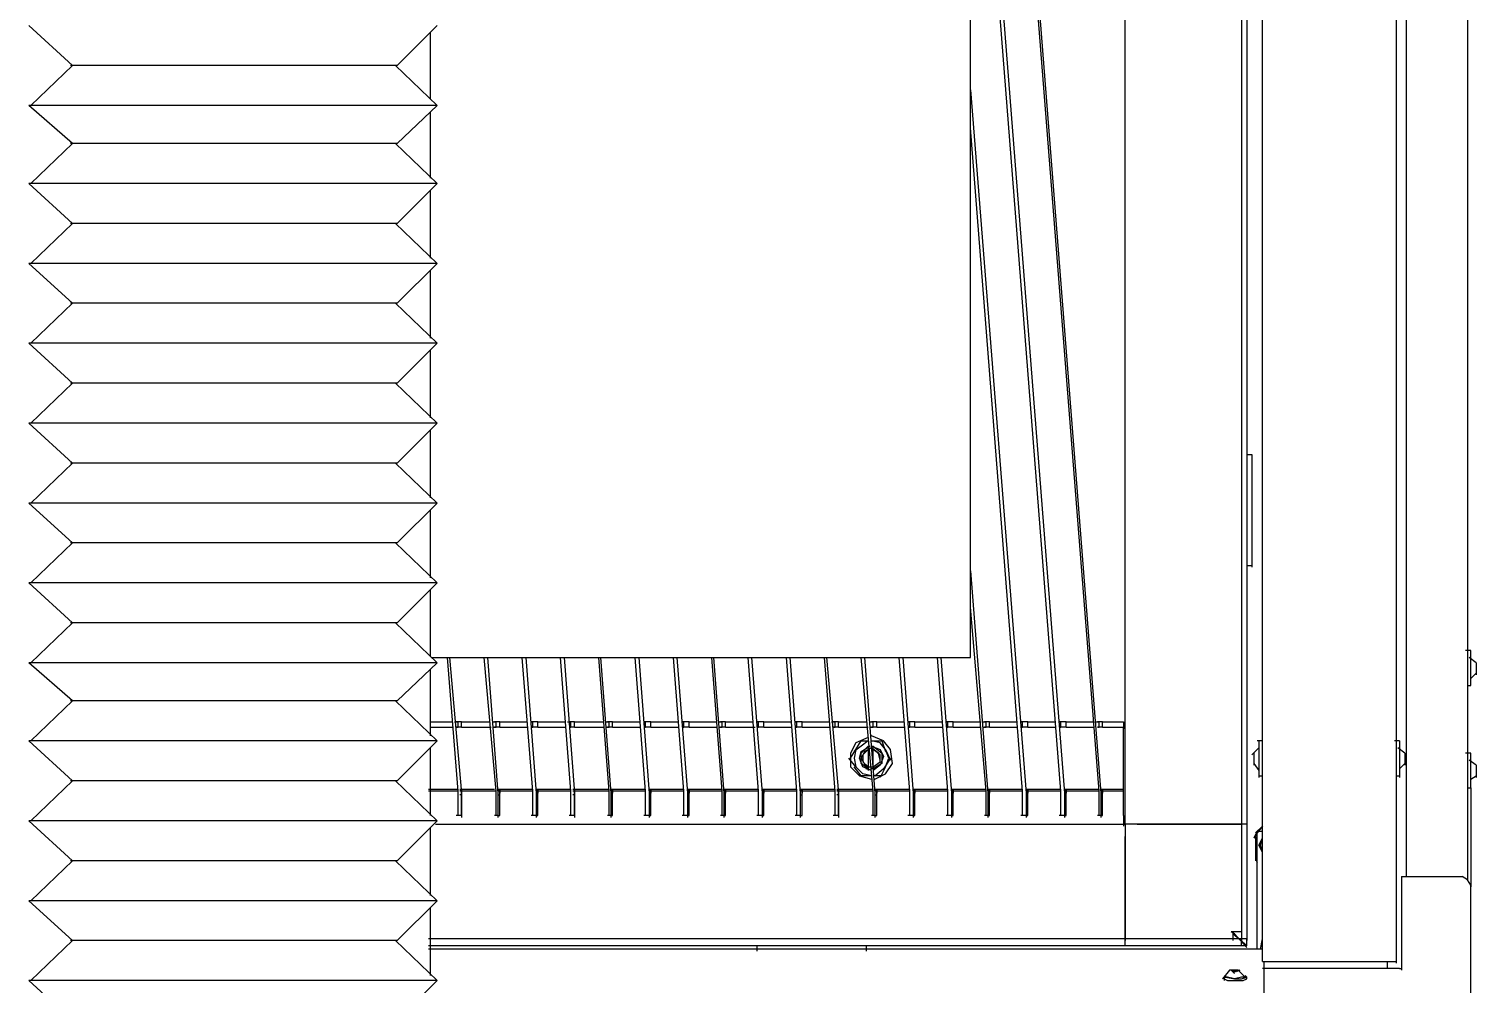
# Model space of a CAD drawing. Header units: inches. Extents: x 13215 to 16529, y 27038 to 34809.
# Drawn here: x 15529 to 16527, y 27523 to 28182 of the extents above; entities that cross this region are included whole.
import ezdxf

# ---------------------------------------------------------------- set-up
doc = ezdxf.new("R2010")
doc.units = ezdxf.units.IN
doc.header["$MEASUREMENT"] = 0
doc.layers.add('MAQUINAS', color=181, linetype='Continuous')

msp = doc.modelspace()

# ---------------------------------------------------------------- linework, layer by layer
at = {"layer": 'MAQUINAS'}
for points in [[(16284.91, 27633.66), (16284.91, 30865.22)], [(16365.16, 30865.22), (16365.16, 27632.46)], [(16368.75, 30865.22), (16368.75, 27632.46)], [(16178.31, 27748.64), (16178.31, 30620.88)], [(16379.53, 27539.03), (16379.53, 29249.44)], [(16471.76, 29249.44), (16471.76, 27537.84)], [(16478.95, 27597.72), (16478.95, 29250.64)], [(16520.87, 29250.64), (16520.87, 27595.33)], [(16240.59, 27656.41), (16180.71, 28419.39)], [(16183.1, 28419.39), (16242.99, 27655.22)], [(16266.94, 27656.41), (16207.06, 28419.39)], [(16208.25, 28419.39), (16268.14, 27655.22)], [(15559.07, 28157.08), (15529.12, 28184.63)], [(15783.05, 28157.08), (15810.6, 28184.63)], [(15805.81, 28179.84), (15805.81, 28134.32)], [(15530.32, 28129.53), (15559.07, 28157.08)], [(15783.05, 28157.08), (15557.87, 28157.08)], [(15810.6, 28129.53), (15781.85, 28157.08)], [(16178.31, 28140.31), (16216.64, 27655.22)], [(15810.6, 28129.53), (15529.12, 28129.53)], [(15559.07, 28103.18), (15529.12, 28129.53)], [(15783.05, 28103.18), (15810.6, 28129.53)], [(15805.81, 28124.74), (15805.81, 28079.22)], [(16214.24, 27656.41), (16178.31, 28113.96)], [(15530.32, 28075.63), (15559.07, 28103.18)], [(15783.05, 28103.18), (15557.87, 28103.18)], [(15810.6, 28075.63), (15781.85, 28103.18)], [(15810.6, 28075.63), (15529.12, 28075.63)], [(15559.07, 28048.08), (15529.12, 28075.63)], [(15783.05, 28048.08), (15810.6, 28075.63)], [(15805.81, 28070.84), (15805.81, 28024.13)], [(15530.32, 28020.53), (15559.07, 28048.08)], [(15783.05, 28048.08), (15557.87, 28048.08)], [(15810.6, 28020.53), (15781.85, 28048.08)], [(15810.6, 28020.53), (15529.12, 28020.53)], [(15559.07, 27992.99), (15529.12, 28020.53)], [(15783.05, 27992.99), (15810.6, 28020.53)], [(15805.81, 28015.74), (15805.81, 27969.03)], [(15530.32, 27965.44), (15559.07, 27992.99)], [(15783.05, 27992.99), (15557.87, 27992.99)], [(15810.6, 27965.44), (15781.85, 27992.99)], [(15810.6, 27965.44), (15529.12, 27965.44)], [(15559.07, 27937.89), (15529.12, 27965.44)], [(15783.05, 27937.89), (15810.6, 27965.44)], [(15805.81, 27960.65), (15805.81, 27913.93)], [(15530.32, 27910.34), (15559.07, 27937.89)], [(15783.05, 27937.89), (15557.87, 27937.89)], [(15810.6, 27910.34), (15781.85, 27937.89)], [(15810.6, 27910.34), (15529.12, 27910.34)], [(15559.07, 27882.79), (15529.12, 27910.34)], [(15783.05, 27882.79), (15810.6, 27910.34)], [(15805.81, 27905.55), (15805.81, 27858.84)], [(16368.75, 27888.78), (16372.35, 27888.78)], [(16372.35, 27888.78), (16372.35, 27810.93)], [(15530.32, 27855.24), (15559.07, 27882.79)], [(15783.05, 27882.79), (15557.87, 27882.79)], [(15810.6, 27855.24), (15781.85, 27882.79)], [(15810.6, 27855.24), (15529.12, 27855.24)], [(15559.07, 27827.69), (15529.12, 27855.24)], [(15783.05, 27827.69), (15810.6, 27855.24)], [(15805.81, 27850.45), (15805.81, 27803.74)], [(15530.32, 27800.15), (15559.07, 27827.69)], [(15783.05, 27827.69), (15557.87, 27827.69)], [(15810.6, 27800.15), (15781.85, 27827.69)], [(16178.31, 27808.53), (16190.29, 27655.22)], [(16368.75, 27812.12), (16372.35, 27812.12)], [(15810.6, 27800.15), (15529.12, 27800.15)], [(15559.07, 27772.6), (15529.12, 27800.15)], [(15783.05, 27772.6), (15810.6, 27800.15)], [(15805.81, 27795.35), (15805.81, 27749.84)], [(16189.09, 27656.41), (16178.31, 27783.38)], [(15530.32, 27745.05), (15559.07, 27772.6)], [(15783.05, 27772.6), (15557.87, 27772.6)], [(15810.6, 27745.05), (15781.85, 27772.6)], [(15807, 27748.64), (16178.31, 27748.64)], [(15824.97, 27656.41), (15817.78, 27748.64)], [(15818.98, 27748.64), (15827.37, 27655.22)], [(15851.32, 27656.41), (15842.94, 27748.64)], [(15845.33, 27748.64), (15852.52, 27655.22)], [(15876.47, 27656.41), (15869.29, 27748.64)], [(15871.68, 27748.64), (15878.87, 27655.22)], [(15902.82, 27656.41), (15895.64, 27748.64)], [(15898.03, 27748.64), (15905.22, 27655.22)], [(15929.18, 27656.41), (15921.99, 27748.64)], [(15923.19, 27748.64), (15930.37, 27655.22)], [(15954.33, 27656.41), (15947.14, 27748.64)], [(15949.54, 27748.64), (15956.72, 27655.22)], [(15980.68, 27656.41), (15973.49, 27748.64)], [(15975.89, 27748.64), (15983.07, 27655.22)], [(16007.03, 27656.41), (15999.84, 27748.64)], [(16001.04, 27748.64), (16008.23, 27655.22)], [(16032.18, 27656.41), (16025, 27748.64)], [(16027.39, 27748.64), (16034.58, 27655.22)], [(16058.53, 27656.41), (16051.35, 27748.64)], [(16053.74, 27748.64), (16060.93, 27655.22)], [(16084.88, 27656.41), (16077.7, 27748.64)], [(16078.9, 27748.64), (16087.28, 27655.22)], [(16111.24, 27656.41), (16102.85, 27748.64)], [(16105.25, 27748.64), (16112.43, 27655.22)], [(16136.39, 27656.41), (16129.2, 27748.64)], [(16131.6, 27748.64), (16138.78, 27655.22)], [(16162.74, 27656.41), (16155.55, 27748.64)], [(16157.95, 27748.64), (16165.14, 27655.22)], [(16523.27, 27753.43), (16519.67, 27753.43)], [(16526.86, 27745.05), (16522.07, 27748.64)], [(16523.27, 27729.48), (16523.27, 27753.43)], [(15810.6, 27745.05), (15529.12, 27745.05)], [(15559.07, 27718.7), (15529.12, 27745.05)], [(15783.05, 27718.7), (15810.6, 27745.05)], [(15805.81, 27740.26), (15805.81, 27694.74)], [(16523.27, 27734.27), (16526.86, 27737.86)], [(16526.86, 27745.05), (16526.86, 27736.66)], [(16520.87, 27729.48), (16523.27, 27729.48)], [(15530.32, 27691.15), (15559.07, 27718.7)], [(15783.05, 27718.7), (15557.87, 27718.7)], [(15810.6, 27691.15), (15781.85, 27718.7)], [(15805.81, 27704.32), (15821.38, 27704.32)], [(15805.81, 27700.73), (15821.38, 27700.73)], [(15822.57, 27704.32), (15824.97, 27704.32)], [(15827.37, 27704.32), (15823.77, 27704.32)], [(15823.77, 27700.73), (15824.97, 27700.73)], [(15827.37, 27700.73), (15823.77, 27700.73)], [(15824.97, 27700.73), (15824.97, 27704.32)], [(15827.37, 27704.32), (15846.53, 27704.32)], [(15827.37, 27700.73), (15827.37, 27704.32)], [(15827.37, 27700.73), (15847.73, 27700.73)], [(15848.93, 27704.32), (15851.32, 27704.32)], [(15848.93, 27700.73), (15851.32, 27700.73)], [(15853.72, 27704.32), (15850.12, 27704.32)], [(15853.72, 27700.73), (15850.12, 27700.73)], [(15851.32, 27700.73), (15851.32, 27704.32)], [(15853.72, 27704.32), (15872.88, 27704.32)], [(15853.72, 27700.73), (15853.72, 27704.32)], [(15853.72, 27700.73), (15872.88, 27700.73)], [(15875.28, 27704.32), (15876.47, 27704.32)], [(15880.07, 27704.32), (15875.28, 27704.32)], [(15875.28, 27700.73), (15876.47, 27700.73)], [(15880.07, 27700.73), (15875.28, 27700.73)], [(15876.47, 27700.73), (15876.47, 27704.32)], [(15880.07, 27704.32), (15899.23, 27704.32)], [(15880.07, 27700.73), (15880.07, 27704.32)], [(15880.07, 27700.73), (15899.23, 27700.73)], [(15900.43, 27704.32), (15902.82, 27704.32)], [(15905.22, 27704.32), (15901.63, 27704.32)], [(15901.63, 27700.73), (15902.82, 27700.73)], [(15905.22, 27700.73), (15901.63, 27700.73)], [(15902.82, 27700.73), (15902.82, 27704.32)], [(15905.22, 27704.32), (15925.58, 27704.32)], [(15905.22, 27700.73), (15905.22, 27704.32)], [(15905.22, 27700.73), (15925.58, 27700.73)], [(15926.78, 27704.32), (15929.18, 27704.32)], [(15926.78, 27700.73), (15929.18, 27700.73)], [(15931.57, 27704.32), (15927.98, 27704.32)], [(15931.57, 27700.73), (15927.98, 27700.73)], [(15929.18, 27700.73), (15929.18, 27704.32)], [(15931.57, 27704.32), (15950.74, 27704.32)], [(15931.57, 27700.73), (15931.57, 27704.32)], [(15931.57, 27700.73), (15950.74, 27700.73)], [(15953.13, 27704.32), (15954.33, 27704.32)], [(15957.92, 27704.32), (15953.13, 27704.32)], [(15953.13, 27700.73), (15954.33, 27700.73)], [(15957.92, 27700.73), (15953.13, 27700.73)], [(15954.33, 27700.73), (15954.33, 27704.32)], [(15957.92, 27704.32), (15977.09, 27704.32)], [(15957.92, 27700.73), (15957.92, 27704.32)], [(15957.92, 27700.73), (15977.09, 27700.73)], [(15979.48, 27704.32), (15980.68, 27704.32)], [(15984.27, 27704.32), (15979.48, 27704.32)], [(15979.48, 27700.73), (15980.68, 27700.73)], [(15984.27, 27700.73), (15979.48, 27700.73)], [(15980.68, 27700.73), (15980.68, 27704.32)], [(15984.27, 27704.32), (16003.44, 27704.32)], [(15984.27, 27700.73), (15984.27, 27704.32)], [(15984.27, 27700.73), (16003.44, 27700.73)], [(16004.63, 27704.32), (16007.03, 27704.32)], [(16004.63, 27700.73), (16007.03, 27700.73)], [(16009.43, 27704.32), (16005.83, 27704.32)], [(16009.43, 27700.73), (16005.83, 27700.73)], [(16007.03, 27700.73), (16007.03, 27704.32)], [(16009.43, 27704.32), (16028.59, 27704.32)], [(16009.43, 27700.73), (16009.43, 27704.32)], [(16009.43, 27700.73), (16029.79, 27700.73)], [(16030.99, 27704.32), (16032.18, 27704.32)], [(16035.78, 27704.32), (16030.99, 27704.32)], [(16030.99, 27700.73), (16032.18, 27700.73)], [(16035.78, 27700.73), (16030.99, 27700.73)], [(16032.18, 27700.73), (16032.18, 27704.32)], [(16035.78, 27704.32), (16054.94, 27704.32)], [(16035.78, 27700.73), (16035.78, 27704.32)], [(16035.78, 27700.73), (16054.94, 27700.73)], [(16057.34, 27704.32), (16058.53, 27704.32)], [(16062.13, 27704.32), (16057.34, 27704.32)], [(16057.34, 27700.73), (16058.53, 27700.73)], [(16062.13, 27700.73), (16057.34, 27700.73)], [(16058.53, 27700.73), (16058.53, 27704.32)], [(16062.13, 27704.32), (16081.29, 27704.32)], [(16062.13, 27700.73), (16062.13, 27704.32)], [(16062.13, 27700.73), (16081.29, 27700.73)], [(16082.49, 27704.32), (16084.88, 27704.32)], [(16087.28, 27704.32), (16083.69, 27704.32)], [(16083.69, 27700.73), (16084.88, 27700.73)], [(16087.28, 27700.73), (16083.69, 27700.73)], [(16084.88, 27700.73), (16084.88, 27704.32)], [(16087.28, 27704.32), (16106.44, 27704.32)], [(16087.28, 27700.73), (16087.28, 27704.32)], [(16087.28, 27700.73), (16107.64, 27700.73)], [(16108.84, 27704.32), (16111.24, 27704.32)], [(16108.84, 27700.73), (16111.24, 27700.73)], [(16113.63, 27704.32), (16110.04, 27704.32)], [(16113.63, 27700.73), (16110.04, 27700.73)], [(16111.24, 27700.73), (16111.24, 27704.32)], [(16113.63, 27704.32), (16132.8, 27704.32)], [(16113.63, 27700.73), (16113.63, 27704.32)], [(16113.63, 27700.73), (16132.8, 27700.73)], [(16135.19, 27704.32), (16136.39, 27704.32)], [(16139.98, 27704.32), (16135.19, 27704.32)], [(16135.19, 27700.73), (16136.39, 27700.73)], [(16139.98, 27700.73), (16135.19, 27700.73)], [(16136.39, 27700.73), (16136.39, 27704.32)], [(16139.98, 27704.32), (16159.15, 27704.32)], [(16139.98, 27700.73), (16139.98, 27704.32)], [(16139.98, 27700.73), (16159.15, 27700.73)], [(16161.54, 27704.32), (16162.74, 27704.32)], [(16166.33, 27704.32), (16161.54, 27704.32)], [(16161.54, 27700.73), (16162.74, 27700.73)], [(16166.33, 27700.73), (16161.54, 27700.73)], [(16162.74, 27700.73), (16162.74, 27704.32)], [(16166.33, 27704.32), (16185.5, 27704.32)], [(16166.33, 27700.73), (16166.33, 27704.32)], [(16166.33, 27700.73), (16185.5, 27700.73)], [(16186.69, 27704.32), (16189.09, 27704.32)], [(16186.69, 27700.73), (16189.09, 27700.73)], [(16191.49, 27704.32), (16187.89, 27704.32)], [(16191.49, 27700.73), (16187.89, 27700.73)], [(16189.09, 27700.73), (16189.09, 27704.32)], [(16191.49, 27704.32), (16210.65, 27704.32)], [(16191.49, 27700.73), (16191.49, 27704.32)], [(16191.49, 27700.73), (16210.65, 27700.73)], [(16213.05, 27704.32), (16214.24, 27704.32)], [(16217.84, 27704.32), (16213.05, 27704.32)], [(16213.05, 27700.73), (16214.24, 27700.73)], [(16217.84, 27700.73), (16213.05, 27700.73)], [(16214.24, 27700.73), (16214.24, 27704.32)], [(16217.84, 27704.32), (16237, 27704.32)], [(16217.84, 27700.73), (16217.84, 27704.32)], [(16217.84, 27700.73), (16237, 27700.73)], [(16239.4, 27704.32), (16240.59, 27704.32)], [(16244.19, 27704.32), (16239.4, 27704.32)], [(16239.4, 27700.73), (16240.59, 27700.73)], [(16244.19, 27700.73), (16239.4, 27700.73)], [(16240.59, 27700.73), (16240.59, 27704.32)], [(16244.19, 27704.32), (16263.35, 27704.32)], [(16244.19, 27700.73), (16244.19, 27704.32)], [(16244.19, 27700.73), (16263.35, 27700.73)], [(16264.55, 27704.32), (16266.94, 27704.32)], [(16269.34, 27704.32), (16265.75, 27704.32)], [(16265.75, 27700.73), (16266.94, 27700.73)], [(16269.34, 27700.73), (16265.75, 27700.73)], [(16266.94, 27700.73), (16266.94, 27704.32)], [(16269.34, 27704.32), (16283.71, 27704.32)], [(16269.34, 27700.73), (16269.34, 27704.32)], [(16269.34, 27700.73), (16283.71, 27700.73)], [(16283.71, 27704.32), (16283.71, 27699.53)], [(16283.71, 27697.14), (16283.71, 27700.73)], [(15810.6, 27691.15), (15529.12, 27691.15)], [(15559.07, 27663.6), (15529.12, 27691.15)], [(15783.05, 27663.6), (15810.6, 27691.15)], [(16107.64, 27693.55), (16099.26, 27689.95), (16095.66, 27682.77), (16095.66, 27673.18), (16101.65, 27667.19), (16110.04, 27664.8)], [(16107.64, 27691.15), (16098.06, 27683.96)], [(16099.26, 27685.16), (16102.85, 27691.15)], [(16110.04, 27670.79), (16104.05, 27673.18), (16101.65, 27679.17), (16102.85, 27683.96), (16108.84, 27687.56)], [(16102.85, 27691.15), (16107.64, 27691.15)], [(16107.64, 27671.99), (16102.85, 27675.58), (16102.85, 27682.77), (16107.64, 27687.56)], [(16107.64, 27687.56), (16108.84, 27687.56)], [(16107.64, 27687.56), (16107.64, 27683.96)], [(16112.43, 27664.8), (16119.62, 27668.39), (16124.41, 27675.58), (16123.21, 27685.16), (16118.42, 27691.15), (16110.04, 27694.74)], [(16119.62, 27685.16), (16116.03, 27689.95), (16110.04, 27691.15)], [(16110.04, 27691.15), (16117.22, 27691.15)], [(16110.04, 27687.56), (16111.24, 27687.56)], [(16110.04, 27687.56), (16116.03, 27685.16), (16118.42, 27680.37), (16116.03, 27674.38), (16111.24, 27670.79)], [(16111.24, 27687.56), (16117.22, 27682.77), (16117.22, 27675.58), (16111.24, 27671.99)], [(16111.24, 27685.16), (16111.24, 27687.56)], [(16117.22, 27691.15), (16119.62, 27683.96)], [(16283.71, 27661.21), (16283.71, 27697.14)], [(16379.53, 27691.15), (16375.94, 27691.15)], [(16377.14, 27691.15), (16377.14, 27666)], [(16474.16, 27691.15), (16470.56, 27691.15)], [(16474.16, 27691.15), (16474.16, 27666)], [(15805.81, 27686.36), (15805.81, 27639.65)], [(16099.26, 27673.18), (16094.47, 27679.17)], [(16095.66, 27679.17), (16099.26, 27685.16)], [(16099.26, 27685.16), (16098.06, 27679.17), (16099.26, 27673.18)], [(16116.03, 27677.97), (16114.83, 27682.77), (16110.04, 27686.36), (16105.25, 27683.96), (16102.85, 27679.17), (16106.44, 27673.18), (16111.24, 27673.18)], [(16107.64, 27685.16), (16104.05, 27681.57), (16104.05, 27676.78), (16107.64, 27673.18)], [(16107.64, 27685.16), (16107.64, 27671.99)], [(16111.24, 27673.18), (16111.24, 27685.16)], [(16111.24, 27673.18), (16116.03, 27676.78), (16116.03, 27681.57), (16111.24, 27685.16)], [(16123.21, 27679.17), (16118.42, 27671.99)], [(16119.62, 27673.18), (16122.02, 27679.17), (16119.62, 27685.16)], [(16119.62, 27685.16), (16123.21, 27677.97)], [(16377.14, 27686.36), (16372.35, 27681.57)], [(16373.55, 27682.77), (16373.55, 27674.38)], [(16477.75, 27682.77), (16472.96, 27686.36)], [(16477.75, 27682.77), (16477.75, 27674.38)], [(16523.27, 27682.77), (16519.67, 27682.77)], [(16526.86, 27674.38), (16522.07, 27677.97)], [(16523.27, 27658.81), (16523.27, 27682.77)], [(16102.85, 27667.19), (16098.06, 27673.18)], [(16110.04, 27667.19), (16104.05, 27668.39), (16099.26, 27673.18)], [(16110.04, 27670.79), (16106.44, 27671.99)], [(16107.64, 27673.18), (16107.64, 27670.79)], [(16111.24, 27671.99), (16110.04, 27671.99)], [(16111.24, 27671.99), (16111.24, 27673.18)], [(16112.43, 27667.19), (16119.62, 27673.18)], [(16119.62, 27673.18), (16116.03, 27666)], [(16373.55, 27675.58), (16377.14, 27670.79)], [(16474.16, 27671.99), (16477.75, 27675.58)], [(16526.86, 27674.38), (16526.86, 27666)], [(15530.32, 27636.05), (15559.07, 27663.6)], [(15783.05, 27663.6), (15557.87, 27663.6)], [(15810.6, 27636.05), (15781.85, 27663.6)], [(15824.97, 27657.61), (15804.61, 27657.61)], [(15826.17, 27657.61), (15827.37, 27657.61)], [(15850.12, 27657.61), (15826.17, 27657.61)], [(15827.37, 27657.61), (15827.37, 27655.22)], [(15852.52, 27657.61), (15853.72, 27657.61)], [(15876.47, 27657.61), (15852.52, 27657.61)], [(15853.72, 27657.61), (15853.72, 27655.22)], [(15878.87, 27657.61), (15880.07, 27657.61)], [(15902.82, 27657.61), (15878.87, 27657.61)], [(15880.07, 27657.61), (15880.07, 27655.22)], [(15905.22, 27657.61), (15904.02, 27657.61)], [(15929.18, 27657.61), (15904.02, 27657.61)], [(15905.22, 27657.61), (15905.22, 27655.22)], [(15930.37, 27657.61), (15931.57, 27657.61)], [(15954.33, 27657.61), (15930.37, 27657.61)], [(15931.57, 27657.61), (15931.57, 27655.22)], [(15956.72, 27657.61), (15957.92, 27657.61)], [(15980.68, 27657.61), (15956.72, 27657.61)], [(15957.92, 27657.61), (15957.92, 27655.22)], [(15983.07, 27657.61), (15984.27, 27657.61)], [(16007.03, 27657.61), (15983.07, 27657.61)], [(15984.27, 27657.61), (15984.27, 27655.22)], [(16008.23, 27657.61), (16009.43, 27657.61)], [(16032.18, 27657.61), (16008.23, 27657.61)], [(16009.43, 27657.61), (16009.43, 27655.22)], [(16034.58, 27657.61), (16035.78, 27657.61)], [(16058.53, 27657.61), (16034.58, 27657.61)], [(16035.78, 27657.61), (16035.78, 27655.22)], [(16060.93, 27657.61), (16062.13, 27657.61)], [(16084.88, 27657.61), (16060.93, 27657.61)], [(16062.13, 27657.61), (16062.13, 27655.22)], [(16086.08, 27657.61), (16087.28, 27657.61)], [(16111.24, 27657.61), (16086.08, 27657.61)], [(16087.28, 27657.61), (16087.28, 27655.22)], [(16110.04, 27667.19), (16101.65, 27667.19)], [(16117.22, 27667.19), (16111.24, 27667.19)], [(16112.43, 27657.61), (16113.63, 27657.61)], [(16136.39, 27657.61), (16112.43, 27657.61)], [(16113.63, 27657.61), (16113.63, 27655.22)], [(16138.78, 27657.61), (16139.98, 27657.61)], [(16162.74, 27657.61), (16138.78, 27657.61)], [(16139.98, 27657.61), (16139.98, 27655.22)], [(16165.14, 27657.61), (16166.33, 27657.61)], [(16189.09, 27657.61), (16165.14, 27657.61)], [(16166.33, 27657.61), (16166.33, 27655.22)], [(16190.29, 27657.61), (16191.49, 27657.61)], [(16214.24, 27657.61), (16190.29, 27657.61)], [(16191.49, 27657.61), (16191.49, 27655.22)], [(16216.64, 27657.61), (16217.84, 27657.61)], [(16240.59, 27657.61), (16216.64, 27657.61)], [(16217.84, 27657.61), (16217.84, 27655.22)], [(16242.99, 27657.61), (16244.19, 27657.61)], [(16266.94, 27657.61), (16242.99, 27657.61)], [(16244.19, 27657.61), (16244.19, 27655.22)], [(16283.71, 27657.61), (16268.14, 27657.61)], [(16268.14, 27657.61), (16269.34, 27657.61)], [(16269.34, 27657.61), (16269.34, 27655.22)], [(16283.71, 27657.61), (16283.71, 27661.21)], [(16283.71, 27656.41), (16283.71, 27657.61)], [(16377.14, 27667.19), (16379.53, 27667.19)], [(16471.76, 27667.19), (16474.16, 27667.19)], [(16520.87, 27658.81), (16520.87, 27595.33)], [(16520.87, 27658.81), (16523.27, 27658.81)], [(16523.27, 27664.8), (16526.86, 27667.19)], [(16523.27, 27658.81), (16523.27, 27590.54)], [(15824.97, 27656.41), (15804.61, 27656.41)], [(15824.97, 27639.65), (15824.97, 27656.41)], [(15851.32, 27656.41), (15826.17, 27656.41)], [(15827.37, 27654.02), (15826.17, 27654.02)], [(15827.37, 27656.41), (15827.37, 27638.45)], [(15827.37, 27639.65), (15827.37, 27656.41)], [(15851.32, 27639.65), (15851.32, 27656.41)], [(15852.52, 27656.41), (15852.52, 27638.45)], [(15876.47, 27656.41), (15852.52, 27656.41)], [(15852.52, 27654.02), (15853.72, 27654.02)], [(15853.72, 27639.65), (15853.72, 27656.41)], [(15876.47, 27639.65), (15876.47, 27656.41)], [(15878.87, 27656.41), (15878.87, 27638.45)], [(15902.82, 27656.41), (15878.87, 27656.41)], [(15878.87, 27654.02), (15880.07, 27654.02)], [(15880.07, 27639.65), (15880.07, 27656.41)], [(15902.82, 27639.65), (15902.82, 27656.41)], [(15929.18, 27656.41), (15904.02, 27656.41)], [(15905.22, 27654.02), (15904.02, 27654.02)], [(15905.22, 27656.41), (15905.22, 27638.45)], [(15905.22, 27639.65), (15905.22, 27656.41)], [(15929.18, 27639.65), (15929.18, 27656.41)], [(15930.37, 27656.41), (15930.37, 27638.45)], [(15954.33, 27656.41), (15930.37, 27656.41)], [(15930.37, 27654.02), (15931.57, 27654.02)], [(15931.57, 27639.65), (15931.57, 27656.41)], [(15954.33, 27639.65), (15954.33, 27656.41)], [(15956.72, 27656.41), (15956.72, 27638.45)], [(15980.68, 27656.41), (15956.72, 27656.41)], [(15956.72, 27654.02), (15957.92, 27654.02)], [(15957.92, 27639.65), (15957.92, 27656.41)], [(15980.68, 27639.65), (15980.68, 27656.41)], [(15983.07, 27656.41), (15983.07, 27638.45)], [(16007.03, 27656.41), (15983.07, 27656.41)], [(15983.07, 27654.02), (15984.27, 27654.02)], [(15984.27, 27639.65), (15984.27, 27656.41)], [(16007.03, 27639.65), (16007.03, 27656.41)], [(16008.23, 27656.41), (16008.23, 27638.45)], [(16032.18, 27656.41), (16008.23, 27656.41)], [(16008.23, 27654.02), (16009.43, 27654.02)], [(16009.43, 27639.65), (16009.43, 27656.41)], [(16032.18, 27639.65), (16032.18, 27656.41)], [(16034.58, 27656.41), (16034.58, 27638.45)], [(16058.53, 27656.41), (16034.58, 27656.41)], [(16034.58, 27654.02), (16035.78, 27654.02)], [(16035.78, 27639.65), (16035.78, 27656.41)], [(16058.53, 27639.65), (16058.53, 27656.41)], [(16060.93, 27656.41), (16060.93, 27638.45)], [(16084.88, 27656.41), (16060.93, 27656.41)], [(16060.93, 27654.02), (16062.13, 27654.02)], [(16062.13, 27639.65), (16062.13, 27656.41)], [(16084.88, 27639.65), (16084.88, 27656.41)], [(16111.24, 27656.41), (16086.08, 27656.41)], [(16087.28, 27654.02), (16086.08, 27654.02)], [(16087.28, 27656.41), (16087.28, 27638.45)], [(16087.28, 27639.65), (16087.28, 27656.41)], [(16111.24, 27639.65), (16111.24, 27656.41)], [(16112.43, 27656.41), (16112.43, 27638.45)], [(16136.39, 27656.41), (16112.43, 27656.41)], [(16112.43, 27654.02), (16113.63, 27654.02)], [(16113.63, 27639.65), (16113.63, 27656.41)], [(16136.39, 27639.65), (16136.39, 27656.41)], [(16138.78, 27656.41), (16138.78, 27638.45)], [(16162.74, 27656.41), (16138.78, 27656.41)], [(16138.78, 27654.02), (16139.98, 27654.02)], [(16139.98, 27639.65), (16139.98, 27656.41)], [(16162.74, 27639.65), (16162.74, 27656.41)], [(16165.14, 27656.41), (16165.14, 27638.45)], [(16189.09, 27656.41), (16165.14, 27656.41)], [(16165.14, 27654.02), (16166.33, 27654.02)], [(16166.33, 27639.65), (16166.33, 27656.41)], [(16189.09, 27639.65), (16189.09, 27656.41)], [(16190.29, 27656.41), (16190.29, 27638.45)], [(16214.24, 27656.41), (16190.29, 27656.41)], [(16190.29, 27654.02), (16191.49, 27654.02)], [(16191.49, 27639.65), (16191.49, 27656.41)], [(16214.24, 27639.65), (16214.24, 27656.41)], [(16216.64, 27656.41), (16216.64, 27638.45)], [(16240.59, 27656.41), (16216.64, 27656.41)], [(16216.64, 27654.02), (16217.84, 27654.02)], [(16217.84, 27639.65), (16217.84, 27656.41)], [(16240.59, 27639.65), (16240.59, 27656.41)], [(16242.99, 27656.41), (16242.99, 27638.45)], [(16266.94, 27656.41), (16242.99, 27656.41)], [(16242.99, 27654.02), (16244.19, 27654.02)], [(16244.19, 27639.65), (16244.19, 27656.41)], [(16266.94, 27639.65), (16266.94, 27656.41)], [(16268.14, 27656.41), (16268.14, 27638.45)], [(16283.71, 27656.41), (16268.14, 27656.41)], [(16268.14, 27654.02), (16269.34, 27654.02)], [(16269.34, 27639.65), (16269.34, 27656.41)], [(16283.71, 27639.65), (16283.71, 27656.41)], [(15827.37, 27639.65), (15823.77, 27639.65)], [(15827.37, 27639.65), (15826.17, 27639.65)], [(15852.52, 27639.65), (15850.12, 27639.65)], [(15852.52, 27639.65), (15853.72, 27639.65)], [(15878.87, 27639.65), (15875.28, 27639.65)], [(15878.87, 27639.65), (15880.07, 27639.65)], [(15905.22, 27639.65), (15901.63, 27639.65)], [(15905.22, 27639.65), (15904.02, 27639.65)], [(15930.37, 27639.65), (15927.98, 27639.65)], [(15930.37, 27639.65), (15931.57, 27639.65)], [(15956.72, 27639.65), (15953.13, 27639.65)], [(15956.72, 27639.65), (15957.92, 27639.65)], [(15983.07, 27639.65), (15979.48, 27639.65)], [(15983.07, 27639.65), (15984.27, 27639.65)], [(16008.23, 27639.65), (16005.83, 27639.65)], [(16008.23, 27639.65), (16009.43, 27639.65)], [(16034.58, 27639.65), (16030.99, 27639.65)], [(16034.58, 27639.65), (16035.78, 27639.65)], [(16060.93, 27639.65), (16057.34, 27639.65)], [(16060.93, 27639.65), (16062.13, 27639.65)], [(16087.28, 27639.65), (16083.69, 27639.65)], [(16087.28, 27639.65), (16086.08, 27639.65)], [(16112.43, 27639.65), (16110.04, 27639.65)], [(16112.43, 27639.65), (16113.63, 27639.65)], [(16138.78, 27639.65), (16135.19, 27639.65)], [(16138.78, 27639.65), (16139.98, 27639.65)], [(16139.98, 27639.65), (16138.78, 27639.65)], [(16165.14, 27639.65), (16161.54, 27639.65)], [(16165.14, 27639.65), (16166.33, 27639.65)], [(16190.29, 27639.65), (16187.89, 27639.65)], [(16190.29, 27639.65), (16191.49, 27639.65)], [(16216.64, 27639.65), (16213.05, 27639.65)], [(16216.64, 27639.65), (16217.84, 27639.65)], [(16242.99, 27639.65), (16239.4, 27639.65)], [(16242.99, 27639.65), (16244.19, 27639.65)], [(16268.14, 27639.65), (16265.75, 27639.65)], [(16268.14, 27639.65), (16269.34, 27639.65)], [(16283.71, 27639.65), (16283.71, 27632.46)], [(15810.6, 27636.05), (15529.12, 27636.05)], [(15559.07, 27608.5), (15529.12, 27636.05)], [(15783.05, 27608.5), (15810.6, 27636.05)], [(15805.81, 27631.26), (15805.81, 27584.55)], [(15809.4, 27633.66), (16284.91, 27633.66)], [(16359.17, 27633.66), (16283.71, 27633.66)], [(16284.91, 27633.66), (16284.91, 27558.2)], [(16293.3, 27633.66), (16359.17, 27633.66)], [(16365.16, 27633.66), (16357.97, 27633.66)], [(16359.17, 27633.66), (16365.16, 27633.66)], [(16368.75, 27633.66), (16363.96, 27633.66)], [(16368.75, 27633.66), (16363.96, 27633.66)], [(16365.16, 27633.66), (16365.16, 27553.41)], [(16368.75, 27633.66), (16368.75, 27553.41)], [(16375.94, 27628.87), (16373.55, 27624.07)], [(16375.94, 27627.67), (16373.55, 27624.07)], [(16379.53, 27632.46), (16374.74, 27627.67)], [(16379.53, 27632.46), (16375.94, 27627.67)], [(16375.94, 27547.42), (16375.94, 27628.87)], [(16375.94, 27628.87), (16379.53, 27628.87)], [(16284.91, 27559.4), (16284.91, 27625.27)], [(16374.74, 27625.27), (16374.74, 27608.5)], [(16374.74, 27625.27), (16374.74, 27608.5)], [(16379.53, 27614.49), (16377.14, 27619.28), (16379.53, 27624.07)], [(16379.53, 27614.49), (16378.34, 27619.28), (16379.53, 27624.07)], [(15530.32, 27580.96), (15559.07, 27608.5)], [(15783.05, 27608.5), (15557.87, 27608.5)], [(15810.6, 27580.96), (15781.85, 27608.5)], [(16374.74, 27609.7), (16375.94, 27607.31)], [(16374.74, 27609.7), (16375.94, 27607.31)], [(16475.36, 27597.72), (16517.28, 27597.72)], [(16475.36, 27597.72), (16475.36, 27533.04)], [(16523.27, 27591.74), (16520.87, 27595.33), (16517.28, 27597.72)], [(16523.27, 27512.68), (16523.27, 27591.74)], [(15810.6, 27580.96), (15529.12, 27580.96)], [(15559.07, 27553.41), (15529.12, 27580.96)], [(15783.05, 27553.41), (15810.6, 27580.96)], [(15805.81, 27576.16), (15805.81, 27529.45)], [(16284.91, 27559.4), (16284.91, 27553.41)], [(16284.91, 27554.6), (16284.91, 27559.4)], [(16365.16, 27559.4), (16357.97, 27559.4)], [(16360.37, 27558.2), (16357.97, 27559.4)], [(16360.37, 27558.2), (16357.97, 27559.4)], [(16359.17, 27559.4), (16359.17, 27553.41)], [(16368.75, 27549.81), (16359.17, 27558.2)], [(16360.37, 27558.2), (16368.75, 27548.62)], [(15530.32, 27525.86), (15559.07, 27553.41)], [(15783.05, 27553.41), (15557.87, 27553.41)], [(15810.6, 27525.86), (15781.85, 27553.41)], [(16284.91, 27554.6), (15804.61, 27554.6)], [(16284.91, 27549.81), (15804.61, 27549.81)], [(16030.99, 27549.81), (16030.99, 27546.22)], [(16106.44, 27549.81), (16106.44, 27546.22)], [(16365.16, 27554.6), (16283.71, 27554.6)], [(16365.16, 27549.81), (16283.71, 27549.81)], [(16284.91, 27549.81), (16284.91, 27554.6)], [(16284.91, 27549.81), (16284.91, 27554.6)], [(16368.75, 27554.6), (16363.96, 27554.6)], [(16368.75, 27549.81), (16363.96, 27549.81)], [(16365.16, 27549.81), (16365.16, 27554.6)], [(16368.75, 27549.81), (16368.75, 27554.6)], [(16378.34, 27547.42), (16379.53, 27554.6)], [(16378.34, 27547.42), (16379.53, 27553.41)], [(16379.53, 27547.42), (15804.61, 27547.42)], [(16379.53, 27539.03), (16383.13, 27539.03)], [(16380.73, 27517.47), (16380.73, 27539.03)], [(16383.13, 27539.03), (16468.17, 27539.03)], [(16465.77, 27534.24), (16465.77, 27539.03)], [(16468.17, 27539.03), (16471.76, 27539.03)], [(16356.78, 27533.04), (16351.99, 27527.06)], [(16354.38, 27529.45), (16351.99, 27527.06)], [(16353.18, 27528.25), (16354.38, 27528.25), (16360.37, 27527.06), (16365.16, 27527.06), (16368.75, 27528.25), (16367.56, 27529.45)], [(16367.56, 27528.25), (16365.16, 27528.25), (16360.37, 27527.06), (16355.58, 27528.25), (16353.18, 27528.25)], [(16353.18, 27528.25), (16353.18, 27525.86)], [(16357.97, 27533.04), (16356.78, 27533.04)], [(16357.97, 27533.04), (16356.78, 27533.04)], [(16357.97, 27533.04), (16356.78, 27533.04)], [(16360.37, 27533.04), (16356.78, 27533.04)], [(16357.97, 27533.04), (16356.78, 27533.04)], [(16360.37, 27533.04), (16356.78, 27533.04)], [(16357.97, 27533.04), (16356.78, 27533.04)], [(16357.97, 27533.04), (16360.37, 27530.65)], [(16363.96, 27533.04), (16361.57, 27531.85), (16357.97, 27533.04), (16363.96, 27533.04)], [(16360.37, 27533.04), (16359.17, 27533.04)], [(16362.77, 27533.04), (16359.17, 27533.04)], [(16362.77, 27533.04), (16359.17, 27533.04)], [(16360.37, 27531.85), (16359.17, 27531.85)], [(16360.37, 27531.85), (16360.37, 27533.04)], [(16360.37, 27531.85), (16360.37, 27533.04)], [(16360.37, 27531.85), (16362.77, 27533.04)], [(16362.77, 27533.04), (16361.57, 27533.04)], [(16362.77, 27533.04), (16361.57, 27533.04)], [(16362.77, 27533.04), (16361.57, 27533.04)], [(16362.77, 27533.04), (16361.57, 27533.04)], [(16367.56, 27528.25), (16362.77, 27533.04)], [(16367.56, 27528.25), (16366.36, 27528.25)], [(16368.75, 27527.06), (16368.75, 27528.25)], [(16474.16, 27534.24), (16379.53, 27534.24)], [(16474.16, 27534.24), (16472.96, 27534.24)], [(16474.16, 27534.24), (16475.36, 27534.24)], [(15810.6, 27525.86), (15529.12, 27525.86)], [(15559.07, 27498.31), (15529.12, 27525.86)], [(15783.05, 27498.31), (15810.6, 27525.86)], [(16353.18, 27527.06), (16355.58, 27525.86), (16366.36, 27525.86), (16368.75, 27527.06)]]:
    msp.add_lwpolyline(points, dxfattribs=at)

doc.saveas('drawing.dxf')
